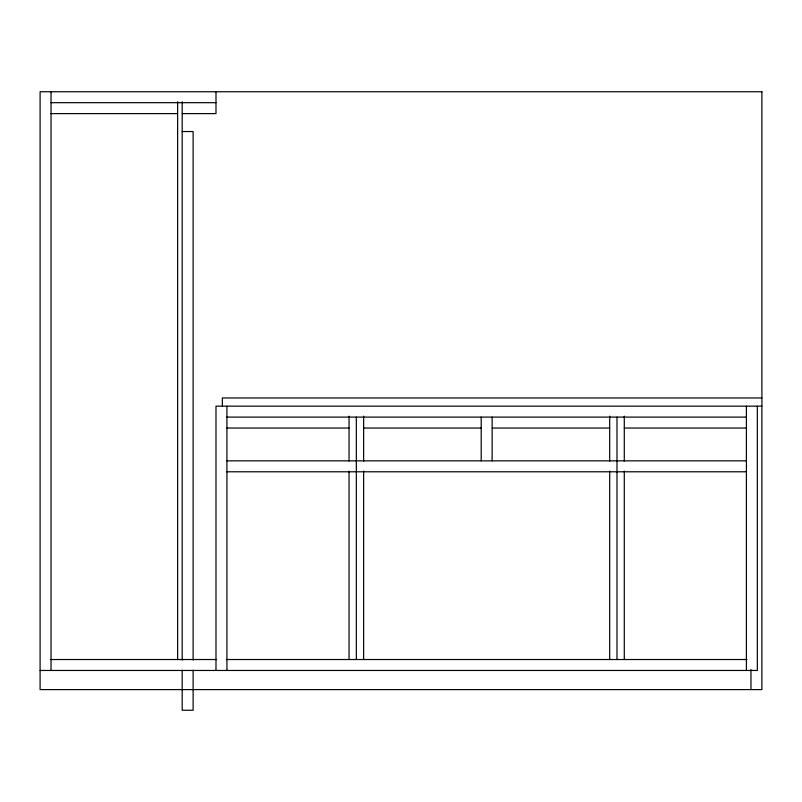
<?xml version="1.0" encoding="UTF-8"?>
<svg xmlns="http://www.w3.org/2000/svg" width="802" height="802" viewBox="0 0 802 802"><rect width="100%" height="100%" fill="white"/><g stroke="black" fill="none" stroke-linecap="round" stroke-linejoin="round"><path stroke-width="1.2" d="M51.037 102.686L215.989 102.686M50.907 113.623L177.222 113.623M182.224 113.623L215.989 113.623L215.989 91.749M182.184 131.538L193.122 131.538L193.122 660.146M761.9 397.962L222.375 397.962L222.375 406.163M761.9 406.163L215.989 406.163L215.989 670.462M226.926 417.1L746.411 417.1M226.926 428.037L349.05 428.037M363.637 428.037L481.05 428.037M492.288 428.037L609.7 428.037M624.287 428.037L746.411 428.037M226.926 460.849L746.411 460.849M226.926 471.787L746.411 471.787M50.336 659.525L216.57 659.525M226.354 659.525L746.983 659.525M40.1 670.462L757.339 670.462L757.339 406.163M750.963 669.62L750.963 689.6M746.411 406.163L746.411 670.462M624.287 416.148L624.287 461.08M624.287 471.065L624.287 659.525M616.989 417.1L616.989 659.525M609.7 416.148L609.7 461.08M609.7 471.065L609.7 659.525M492.137 417.1L492.137 460.849M481.2 417.1L481.2 460.849M363.637 416.148L363.637 461.08M363.637 471.065L363.637 659.525M356.339 417.1L356.339 659.525M349.05 416.148L349.05 461.08M349.05 471.065L349.05 659.525M226.926 406.163L226.926 670.462M193.122 670.171L193.122 710.251L182.184 710.251L182.184 670.171M182.184 101.764L182.184 660.146M177.633 101.754L177.633 659.525M51.037 91.749L51.037 670.462M761.9 91.749L40.1 91.749L40.1 689.6L761.9 689.6L761.9 91.749"/></g></svg>
